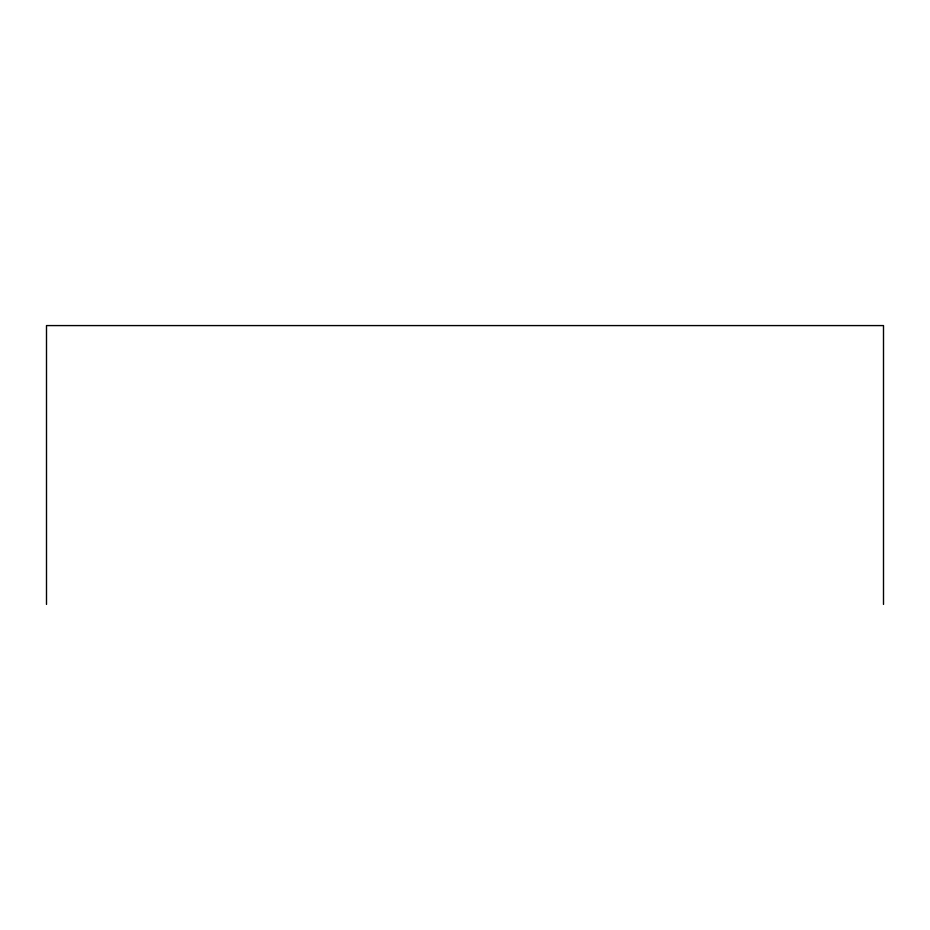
<?xml version="1.0" encoding="UTF-8"?>
<svg xmlns="http://www.w3.org/2000/svg" width="930" height="930" viewBox="0 0 930 930"><rect width="100%" height="100%" fill="white"/><g stroke="black" fill="none" stroke-linecap="round" stroke-linejoin="round"><path stroke-width="1.4" d="M883.5 604.419L883.5 325.581L46.5 325.581L46.5 604.419"/></g></svg>
